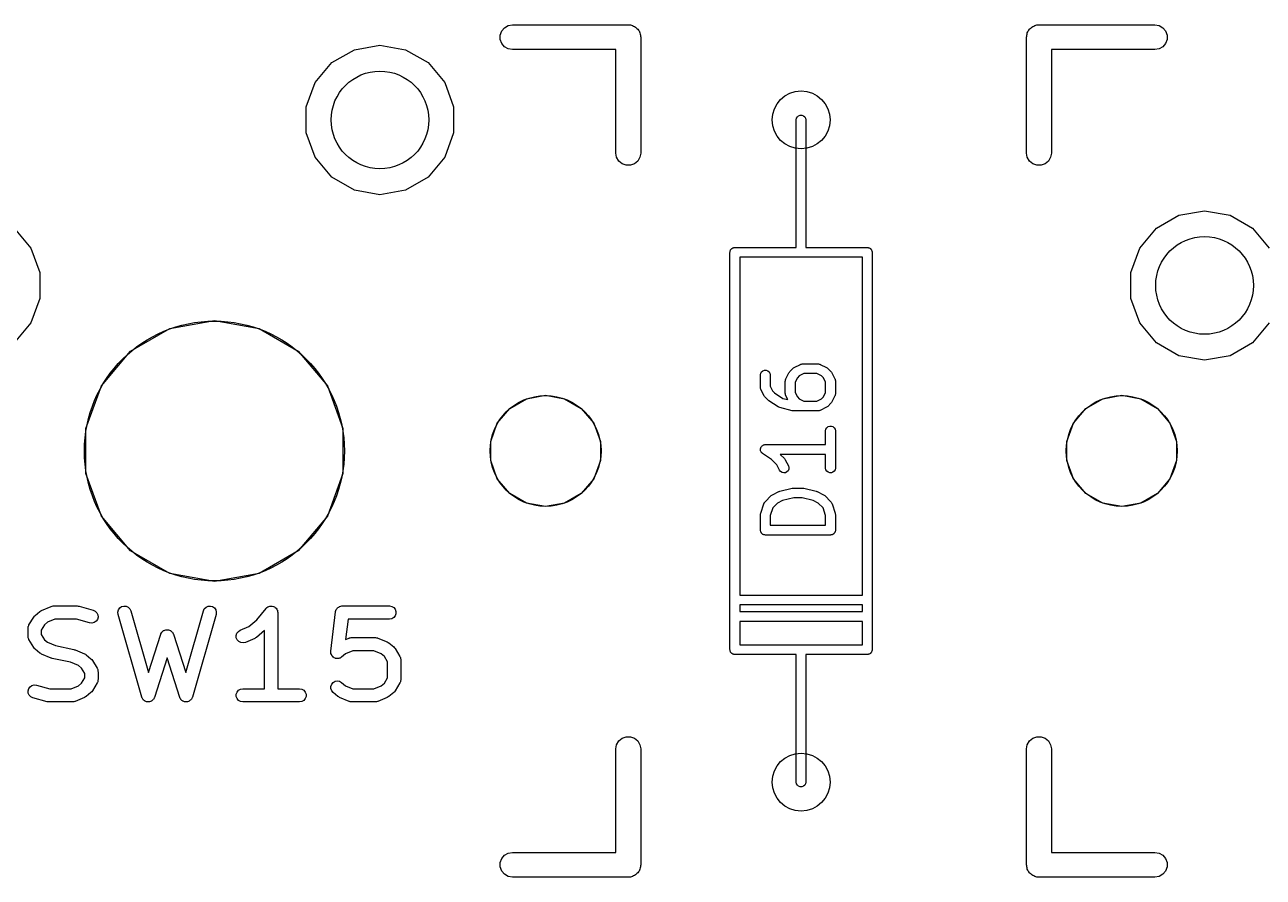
# Model space of a CAD drawing. Extents: x 35 to 203, y -146 to -25.
# Drawn here: x 133.09 to 152.09, y -66.54 to -53.46 of the extents above; entities that cross this region are included whole.
import ezdxf

# ---------------------------------------------------------------- set-up
doc = ezdxf.new("R2010")
doc.units = 0
doc.header["$MEASUREMENT"] = 0
doc.layers.get('0').update_dxf_attribs({"linetype": 'CONTINUOUS'})
doc.layers.add('BLACK', color=7, linetype='CONTINUOUS')

# ---------------------------------------------------------------- blocks, each defined once
blk = doc.blocks.new('PCB詳細')
at = {"layer": 'BLACK'}
for p, q in [((140.384, -53.6169), (140.407, -53.5547)), ((140.407, -53.5547), (140.45, -53.5041)), ((140.45, -53.5041), (140.507, -53.471)), ((140.507, -53.471), (140.572, -53.4595)), ((140.572, -53.4595), (142.35, -53.4595)), ((142.35, -53.4595), (142.366, -53.4624)), ((142.366, -53.4624), (142.383, -53.4624)), ((142.383, -53.4624), (142.399, -53.4681)), ((142.399, -53.4681), (142.415, -53.471)), ((142.415, -53.471), (142.43, -53.4793)), ((142.43, -53.4793), (142.445, -53.485)), ((142.445, -53.485), (142.458, -53.4957)), ((142.458, -53.4957), (142.472, -53.5041)), ((142.472, -53.5041), (142.483, -53.5168)), ((142.483, -53.5168), (142.496, -53.5275)), ((142.496, -53.5275), (142.504, -53.542)), ((142.504, -53.542), (142.515, -53.5547)), ((142.515, -53.5547), (142.521, -53.5704)), ((142.521, -53.5704), (142.529, -53.5848)), ((148.471, -53.5848), (148.479, -53.5704)), ((148.479, -53.5704), (148.485, -53.5547)), ((148.485, -53.5547), (148.496, -53.542)), ((148.496, -53.542), (148.504, -53.5275)), ((148.504, -53.5275), (148.517, -53.5168)), ((148.517, -53.5168), (148.528, -53.5041)), ((148.528, -53.5041), (148.542, -53.4957)), ((148.542, -53.4957), (148.555, -53.485)), ((148.555, -53.485), (148.57, -53.4793)), ((148.57, -53.4793), (148.585, -53.471)), ((148.585, -53.471), (148.601, -53.4681)), ((148.601, -53.4681), (148.617, -53.4624)), ((148.617, -53.4624), (148.634, -53.4624)), ((148.634, -53.4624), (148.65, -53.4595)), ((148.65, -53.4595), (150.428, -53.4595)), ((150.428, -53.4595), (150.493, -53.471)), ((150.493, -53.471), (150.55, -53.5041)), ((150.55, -53.5041), (150.593, -53.5547)), ((150.593, -53.5547), (150.616, -53.6169)), ((140.384, -53.6831), (140.384, -53.6169)), ((140.407, -53.7452), (140.384, -53.6831)), ((140.45, -53.7959), (140.407, -53.7452)), ((142.529, -53.5848), (142.532, -53.6013)), ((142.532, -53.6013), (142.538, -53.6169)), ((142.538, -53.6169), (142.538, -53.6336)), ((142.538, -53.6336), (142.54, -53.65)), ((142.54, -53.65), (142.54, -55.428)), ((148.459, -53.65), (148.462, -53.6336)), ((148.459, -55.428), (148.459, -53.65)), ((148.462, -53.6169), (148.468, -53.6013)), ((148.462, -53.6336), (148.462, -53.6169)), ((148.468, -53.6013), (148.471, -53.5848)), ((150.593, -53.7452), (150.55, -53.7959)), ((150.616, -53.6831), (150.593, -53.7452)), ((150.616, -53.6169), (150.616, -53.6831)), ((137.802, -54.0411), (138.148, -53.8418)), ((138.148, -53.8418), (138.54, -53.7726)), ((138.54, -53.7726), (138.932, -53.8418)), ((138.932, -53.8418), (139.278, -54.0411)), ((140.507, -53.829), (140.45, -53.7959)), ((140.572, -53.8405), (140.507, -53.829)), ((142.159, -53.8405), (140.572, -53.8405)), ((142.159, -55.428), (142.159, -53.8405)), ((150.428, -53.8405), (148.84, -53.8405)), ((148.84, -53.8405), (148.84, -55.428)), ((150.493, -53.829), (150.428, -53.8405)), ((150.55, -53.7959), (150.493, -53.829)), ((137.546, -54.3463), (137.802, -54.0411)), ((139.278, -54.0411), (139.534, -54.3463)), ((137.41, -54.7208), (137.546, -54.3463)), ((139.534, -54.3463), (139.67, -54.7208)), ((137.41, -55.1192), (137.41, -54.7208)), ((139.67, -54.7208), (139.67, -55.1192)), ((144.925, -54.92), (144.93, -54.8943)), ((144.93, -54.8943), (144.943, -54.8718)), ((144.943, -54.8718), (144.963, -54.855)), ((144.963, -54.855), (144.987, -54.8461)), ((144.987, -54.8461), (145.013, -54.8461)), ((145.013, -54.8461), (145.037, -54.855)), ((145.037, -54.855), (145.057, -54.8718)), ((145.057, -54.8718), (145.07, -54.8943)), ((145.07, -54.8943), (145.075, -54.92)), ((144.925, -56.19), (144.925, -54.92)), ((145.075, -54.92), (145.075, -56.19)), ((137.546, -55.4937), (137.41, -55.1192)), ((139.67, -55.1192), (139.534, -55.4937)), ((142.171, -55.4932), (142.159, -55.428)), ((142.54, -55.428), (142.529, -55.4932)), ((148.471, -55.4932), (148.459, -55.428)), ((148.84, -55.428), (148.829, -55.4932)), ((137.802, -55.7989), (137.546, -55.4937)), ((139.534, -55.4937), (139.278, -55.7989)), ((142.204, -55.5505), (142.171, -55.4932)), ((142.255, -55.593), (142.204, -55.5505)), ((142.317, -55.6156), (142.255, -55.593)), ((142.383, -55.6156), (142.317, -55.6156)), ((142.445, -55.593), (142.383, -55.6156)), ((142.496, -55.5505), (142.445, -55.593)), ((142.529, -55.4932), (142.496, -55.5505)), ((148.504, -55.5505), (148.471, -55.4932)), ((148.555, -55.593), (148.504, -55.5505)), ((148.617, -55.6156), (148.555, -55.593)), ((148.683, -55.6156), (148.617, -55.6156)), ((148.745, -55.593), (148.683, -55.6156)), ((148.796, -55.5505), (148.745, -55.593)), ((148.829, -55.4932), (148.796, -55.5505)), ((138.148, -55.9982), (137.802, -55.7989)), ((139.278, -55.7989), (138.932, -55.9982)), ((138.54, -56.0674), (138.148, -55.9982)), ((138.932, -55.9982), (138.54, -56.0674)), ((144.925, -56.877), (144.925, -56.19)), ((145.075, -56.19), (145.075, -56.877)), ((150.452, -56.5811), (150.798, -56.3818)), ((150.798, -56.3818), (151.19, -56.3126)), ((151.19, -56.3126), (151.582, -56.3818)), ((151.582, -56.3818), (151.928, -56.5811)), ((132.928, -56.5811), (133.184, -56.8863)), ((150.196, -56.8863), (150.452, -56.5811)), ((151.928, -56.5811), (152.184, -56.8863)), ((133.184, -56.8863), (133.32, -57.2608)), ((143.909, -56.952), (143.91, -56.9455)), ((143.909, -63.048), (143.909, -56.952)), ((143.91, -56.939), (143.912, -56.9328)), ((143.91, -56.9455), (143.91, -56.939)), ((143.912, -56.9328), (143.914, -56.9263)), ((143.914, -56.9263), (143.917, -56.9207)), ((143.917, -56.9207), (143.919, -56.9145)), ((143.919, -56.9145), (143.923, -56.9095)), ((143.923, -56.9095), (143.927, -56.9038)), ((143.927, -56.9038), (143.932, -56.8996)), ((143.932, -56.8996), (143.936, -56.8945)), ((143.936, -56.8945), (143.941, -56.8913)), ((143.941, -56.8913), (143.946, -56.887)), ((143.946, -56.887), (143.953, -56.8848)), ((143.953, -56.8848), (143.958, -56.8815)), ((143.958, -56.8815), (143.965, -56.8804)), ((143.965, -56.8804), (143.971, -56.8781)), ((143.971, -56.8781), (143.978, -56.8781)), ((143.978, -56.8781), (143.984, -56.877)), ((143.984, -56.877), (144.925, -56.877)), ((145.075, -56.877), (146.016, -56.877)), ((146.016, -56.877), (146.022, -56.8781)), ((146.022, -56.8781), (146.029, -56.8781)), ((146.029, -56.8781), (146.035, -56.8804)), ((146.035, -56.8804), (146.042, -56.8815)), ((146.042, -56.8815), (146.047, -56.8848)), ((146.047, -56.8848), (146.053, -56.887)), ((146.053, -56.887), (146.059, -56.8913)), ((146.059, -56.8913), (146.064, -56.8945)), ((146.064, -56.8945), (146.068, -56.8996)), ((146.068, -56.8996), (146.073, -56.9038)), ((146.073, -56.9038), (146.077, -56.9095)), ((146.077, -56.9095), (146.081, -56.9145)), ((146.081, -56.9145), (146.083, -56.9207)), ((146.083, -56.9207), (146.086, -56.9263)), ((146.086, -56.9263), (146.088, -56.9328)), ((146.088, -56.9328), (146.09, -56.939)), ((146.09, -56.939), (146.09, -56.9455)), ((146.09, -56.9455), (146.091, -56.952)), ((146.091, -56.952), (146.091, -63.048)), ((150.06, -57.2608), (150.196, -56.8863)), ((145, -57.027), (144.059, -57.027)), ((144.059, -57.027), (144.059, -62.211)), ((145.941, -57.027), (145, -57.027)), ((145.941, -62.211), (145.941, -57.027)), ((133.32, -57.2608), (133.32, -57.6592)), ((150.06, -57.6592), (150.06, -57.2608)), ((133.32, -57.6592), (133.184, -58.0337)), ((150.196, -58.0337), (150.06, -57.6592)), ((133.184, -58.0337), (132.928, -58.3389)), ((134.713, -58.4667), (135.315, -58.1192)), ((135.315, -58.1192), (136, -57.9985)), ((136, -57.9985), (136.685, -58.1192)), ((136.685, -58.1192), (137.287, -58.4667)), ((150.452, -58.3389), (150.196, -58.0337)), ((152.184, -58.0337), (151.928, -58.3389)), ((134.267, -58.9992), (134.713, -58.4667)), ((137.287, -58.4667), (137.733, -58.9992)), ((150.798, -58.5382), (150.452, -58.3389)), ((151.928, -58.3389), (151.582, -58.5382)), ((144.895, -58.7186), (144.99, -58.671)), ((144.99, -58.671), (144.994, -58.6698)), ((144.994, -58.6698), (144.998, -58.6676)), ((144.998, -58.6676), (145.007, -58.6661)), ((145.007, -58.6661), (145.015, -58.6636)), ((145.015, -58.6636), (145.02, -58.6638)), ((145.02, -58.6638), (145.024, -58.6631)), ((145.024, -58.6631), (145.262, -58.6631)), ((145.262, -58.6631), (145.266, -58.6638)), ((145.266, -58.6638), (145.27, -58.6636)), ((145.27, -58.6636), (145.279, -58.6661)), ((145.279, -58.6661), (145.288, -58.6676)), ((145.288, -58.6676), (145.291, -58.6698)), ((145.291, -58.6698), (145.295, -58.671)), ((145.295, -58.671), (145.391, -58.7186)), ((151.19, -58.6074), (150.798, -58.5382)), ((151.582, -58.5382), (151.19, -58.6074)), ((144.377, -58.8333), (144.382, -58.8077)), ((144.377, -59.0238), (144.377, -58.8333)), ((144.382, -58.8077), (144.395, -58.7851)), ((144.395, -58.7851), (144.415, -58.7684)), ((144.415, -58.7684), (144.439, -58.7595)), ((144.439, -58.7595), (144.465, -58.7595)), ((144.465, -58.7595), (144.49, -58.7684)), ((144.49, -58.7684), (144.51, -58.7851)), ((144.51, -58.7851), (144.523, -58.8077)), ((144.523, -58.8077), (144.527, -58.8333)), ((144.527, -58.8333), (144.527, -59.0061)), ((144.763, -58.9029), (144.765, -58.8992)), ((144.765, -58.8992), (144.766, -58.895)), ((144.766, -58.895), (144.814, -58.7998)), ((144.814, -58.7998), (144.821, -58.7901)), ((144.821, -58.7901), (144.828, -58.7803)), ((144.828, -58.7803), (144.876, -58.7327)), ((144.876, -58.7327), (144.885, -58.7258)), ((144.885, -58.7258), (144.895, -58.7186)), ((144.943, -58.8778), (144.908, -58.9463)), ((144.973, -58.8474), (144.943, -58.8778)), ((145.042, -58.8131), (144.973, -58.8474)), ((145.244, -58.8131), (145.042, -58.8131)), ((145.313, -58.8474), (145.244, -58.8131)), ((145.343, -58.8778), (145.313, -58.8474)), ((145.377, -58.9463), (145.343, -58.8778)), ((145.391, -58.7186), (145.4, -58.7258)), ((145.4, -58.7258), (145.41, -58.7327)), ((145.41, -58.7327), (145.458, -58.7803)), ((145.458, -58.7803), (145.465, -58.7901)), ((145.465, -58.7901), (145.472, -58.7998)), ((145.472, -58.7998), (145.519, -58.895)), ((145.519, -58.895), (145.521, -58.8992)), ((145.521, -58.8992), (145.523, -58.9029)), ((134.029, -59.6524), (134.267, -58.9992)), ((137.733, -58.9992), (137.971, -59.6524)), ((144.378, -59.0281), (144.377, -59.0238)), ((144.378, -59.0324), (144.378, -59.0281)), ((144.38, -59.0408), (144.378, -59.0324)), ((144.382, -59.0495), (144.38, -59.0408)), ((144.384, -59.0532), (144.382, -59.0495)), ((144.385, -59.0574), (144.384, -59.0532)), ((144.433, -59.1526), (144.385, -59.0574)), ((144.527, -59.0061), (144.562, -59.0746)), ((144.562, -59.0746), (144.595, -59.1084)), ((144.758, -58.9286), (144.759, -58.9243)), ((144.758, -59.119), (144.758, -58.9286)), ((144.759, -58.92), (144.761, -58.9116)), ((144.759, -58.9243), (144.759, -58.92)), ((144.761, -58.9116), (144.763, -58.9029)), ((144.908, -58.9463), (144.908, -59.1013)), ((145.377, -59.1013), (145.377, -58.9463)), ((145.523, -58.9029), (145.524, -58.9116)), ((145.524, -58.9116), (145.527, -58.92)), ((145.527, -58.92), (145.527, -58.9243)), ((145.527, -58.9243), (145.527, -58.9286)), ((145.527, -58.9286), (145.527, -59.119)), ((140.531, -59.3457), (140.788, -59.1974)), ((140.788, -59.1974), (141.08, -59.1458)), ((141.08, -59.1458), (141.372, -59.1974)), ((141.372, -59.1974), (141.629, -59.3457)), ((144.44, -59.1622), (144.433, -59.1526)), ((144.447, -59.1721), (144.44, -59.1622)), ((144.495, -59.2197), (144.447, -59.1721)), ((144.501, -59.2239), (144.495, -59.2197)), ((144.506, -59.2291), (144.501, -59.2239)), ((144.649, -59.3243), (144.506, -59.2291)), ((144.595, -59.1084), (144.721, -59.1923)), ((144.721, -59.1923), (144.795, -59.2108)), ((144.759, -59.1233), (144.758, -59.119)), ((144.759, -59.1276), (144.759, -59.1233)), ((144.761, -59.136), (144.759, -59.1276)), ((144.763, -59.1447), (144.761, -59.136)), ((144.765, -59.1484), (144.763, -59.1447)), ((144.766, -59.1526), (144.765, -59.1484)), ((144.795, -59.2108), (144.766, -59.1526)), ((144.908, -59.1013), (144.943, -59.1699)), ((144.943, -59.1699), (144.973, -59.2003)), ((144.973, -59.2003), (145.042, -59.2345)), ((145.042, -59.2345), (145.244, -59.2345)), ((145.244, -59.2345), (145.313, -59.2003)), ((145.313, -59.2003), (145.343, -59.1699)), ((145.343, -59.1699), (145.377, -59.1013)), ((145.458, -59.2673), (145.41, -59.3149)), ((145.465, -59.2575), (145.458, -59.2673)), ((145.472, -59.2478), (145.465, -59.2575)), ((145.519, -59.1526), (145.472, -59.2478)), ((145.521, -59.1484), (145.519, -59.1526)), ((145.523, -59.1447), (145.521, -59.1484)), ((145.524, -59.136), (145.523, -59.1447)), ((145.527, -59.1276), (145.524, -59.136)), ((145.527, -59.119), (145.527, -59.1233)), ((145.527, -59.1233), (145.527, -59.1276)), ((149.371, -59.3457), (149.628, -59.1974)), ((149.628, -59.1974), (149.92, -59.1458)), ((149.92, -59.1458), (150.212, -59.1974)), ((150.212, -59.1974), (150.469, -59.3457)), ((140.34, -59.5729), (140.531, -59.3457)), ((141.629, -59.3457), (141.82, -59.5729)), ((144.661, -59.3295), (144.649, -59.3243)), ((144.672, -59.3347), (144.661, -59.3295)), ((144.863, -59.3823), (144.672, -59.3347)), ((144.872, -59.3829), (144.863, -59.3823)), ((144.881, -59.3845), (144.872, -59.3829)), ((145.262, -59.3845), (144.881, -59.3845)), ((145.266, -59.3838), (145.262, -59.3845)), ((145.27, -59.384), (145.266, -59.3838)), ((145.279, -59.3815), (145.27, -59.384)), ((145.288, -59.38), (145.279, -59.3815)), ((145.291, -59.3778), (145.288, -59.38)), ((145.295, -59.3766), (145.291, -59.3778)), ((145.391, -59.329), (145.295, -59.3766)), ((145.4, -59.3218), (145.391, -59.329)), ((145.41, -59.3149), (145.4, -59.3218)), ((149.18, -59.5729), (149.371, -59.3457)), ((150.469, -59.3457), (150.66, -59.5729)), ((134.029, -60.3476), (134.029, -59.6524)), ((137.971, -59.6524), (137.971, -60.3476)), ((140.239, -59.8517), (140.34, -59.5729)), ((141.82, -59.5729), (141.921, -59.8517)), ((145.382, -59.6648), (145.395, -59.6423)), ((145.395, -59.6423), (145.415, -59.6255)), ((145.415, -59.6255), (145.439, -59.6166)), ((145.439, -59.6166), (145.465, -59.6166)), ((145.465, -59.6166), (145.49, -59.6255)), ((145.49, -59.6255), (145.51, -59.6423)), ((145.51, -59.6423), (145.523, -59.6648)), ((149.079, -59.8517), (149.18, -59.5729)), ((150.66, -59.5729), (150.761, -59.8517)), ((145.377, -59.6905), (145.382, -59.6648)), ((145.377, -59.9012), (145.377, -59.6905)), ((145.523, -59.6648), (145.527, -59.6905)), ((145.527, -59.6905), (145.527, -60.2619)), ((140.239, -60.1483), (140.239, -59.8517)), ((141.921, -59.8517), (141.921, -60.1483)), ((144.378, -59.9714), (144.379, -59.9673)), ((144.379, -59.9803), (144.378, -59.9714)), ((144.379, -59.9632), (144.382, -59.9548)), ((144.379, -59.9673), (144.379, -59.9632)), ((144.379, -59.9892), (144.379, -59.9803)), ((144.38, -59.9931), (144.379, -59.9892)), ((144.38, -59.9973), (144.38, -59.9931)), ((144.384, -60.0053), (144.38, -59.9973)), ((144.382, -59.9548), (144.384, -59.9461)), ((144.384, -59.9461), (144.386, -59.9426)), ((144.387, -60.0137), (144.384, -60.0053)), ((144.386, -59.9426), (144.387, -59.9387)), ((144.387, -59.9387), (144.393, -59.9318)), ((144.39, -60.0169), (144.387, -60.0137)), ((144.392, -60.0206), (144.39, -60.0169)), ((144.398, -60.0268), (144.392, -60.0206)), ((144.393, -59.9318), (144.398, -59.9244)), ((144.398, -59.9244), (144.402, -59.9219)), ((144.404, -60.0336), (144.398, -60.0268)), ((144.402, -59.9219), (144.404, -59.9187)), ((144.404, -59.9187), (144.412, -59.9143)), ((144.408, -60.0357), (144.404, -60.0336)), ((144.411, -60.0386), (144.408, -60.0357)), ((144.547, -60.1297), (144.411, -60.0386)), ((144.412, -59.9143), (144.419, -59.909)), ((144.419, -59.909), (144.423, -59.9078)), ((144.423, -59.9078), (144.427, -59.9057)), ((144.427, -59.9057), (144.436, -59.9042)), ((144.436, -59.9042), (144.444, -59.9016)), ((144.444, -59.9016), (144.448, -59.9019)), ((144.448, -59.9019), (144.452, -59.9012)), ((144.452, -59.9012), (145.377, -59.9012)), ((149.079, -60.1483), (149.079, -59.8517)), ((150.761, -59.8517), (150.761, -60.1483)), ((140.34, -60.4271), (140.239, -60.1483)), ((141.921, -60.1483), (141.82, -60.4271)), ((144.629, -60.2111), (144.547, -60.1297)), ((144.671, -60.2954), (144.629, -60.2111)), ((145.377, -60.0512), (144.681, -60.0512)), ((144.681, -60.0512), (144.744, -60.1136)), ((144.744, -60.1136), (144.75, -60.1235)), ((144.75, -60.1235), (144.758, -60.1331)), ((144.758, -60.1331), (144.805, -60.2284)), ((144.805, -60.2284), (144.813, -60.2533)), ((145.377, -60.2619), (145.377, -60.0512)), ((149.18, -60.4271), (149.079, -60.1483)), ((150.761, -60.1483), (150.66, -60.4271)), ((134.267, -61.0008), (134.029, -60.3476)), ((137.971, -60.3476), (137.733, -61.0008)), ((144.687, -60.3164), (144.671, -60.2954)), ((144.708, -60.3307), (144.687, -60.3164)), ((144.734, -60.3368), (144.708, -60.3307)), ((144.759, -60.3338), (144.734, -60.3368)), ((144.783, -60.3221), (144.759, -60.3338)), ((144.801, -60.3032), (144.783, -60.3221)), ((144.811, -60.2793), (144.801, -60.3032)), ((144.813, -60.2533), (144.811, -60.2793)), ((145.382, -60.2876), (145.377, -60.2619)), ((145.395, -60.3101), (145.382, -60.2876)), ((145.415, -60.3269), (145.395, -60.3101)), ((145.439, -60.3358), (145.415, -60.3269)), ((145.465, -60.3358), (145.439, -60.3358)), ((145.49, -60.3269), (145.465, -60.3358)), ((145.51, -60.3101), (145.49, -60.3269)), ((145.523, -60.2876), (145.51, -60.3101)), ((145.527, -60.2619), (145.523, -60.2876)), ((140.531, -60.6543), (140.34, -60.4271)), ((141.82, -60.4271), (141.629, -60.6543)), ((144.672, -60.6177), (144.863, -60.5701)), ((144.863, -60.5701), (144.872, -60.5694)), ((144.872, -60.5694), (144.881, -60.5679)), ((144.881, -60.5679), (145.024, -60.5679)), ((145.024, -60.5679), (145.033, -60.5694)), ((145.033, -60.5694), (145.042, -60.5701)), ((145.042, -60.5701), (145.232, -60.6177)), ((149.371, -60.6543), (149.18, -60.4271)), ((150.66, -60.4271), (150.469, -60.6543)), ((140.788, -60.8026), (140.531, -60.6543)), ((141.629, -60.6543), (141.372, -60.8026)), ((144.432, -60.8016), (144.437, -60.7944)), ((144.437, -60.7944), (144.441, -60.7867)), ((144.441, -60.7867), (144.444, -60.7838)), ((144.444, -60.7838), (144.447, -60.7803)), ((144.447, -60.7803), (144.542, -60.6851)), ((144.542, -60.6851), (144.552, -60.6782)), ((144.552, -60.6782), (144.562, -60.671)), ((144.562, -60.671), (144.657, -60.6234)), ((144.64, -60.7997), (144.566, -60.8738)), ((144.717, -60.7612), (144.64, -60.7997)), ((144.657, -60.6234), (144.665, -60.6211)), ((144.665, -60.6211), (144.672, -60.6177)), ((144.89, -60.7179), (144.717, -60.7612)), ((145.015, -60.7179), (144.89, -60.7179)), ((145.188, -60.7612), (145.015, -60.7179)), ((145.265, -60.7997), (145.188, -60.7612)), ((145.232, -60.6177), (145.24, -60.6211)), ((145.24, -60.6211), (145.248, -60.6234)), ((145.248, -60.6234), (145.343, -60.671)), ((145.339, -60.8738), (145.265, -60.7997)), ((145.343, -60.671), (145.353, -60.6782)), ((145.353, -60.6782), (145.363, -60.6851)), ((145.363, -60.6851), (145.458, -60.7803)), ((145.458, -60.7803), (145.46, -60.7838)), ((145.46, -60.7838), (145.464, -60.7867)), ((145.464, -60.7867), (145.468, -60.7944)), ((145.468, -60.7944), (145.473, -60.8016)), ((149.628, -60.8026), (149.371, -60.6543)), ((150.469, -60.6543), (150.212, -60.8026)), ((141.08, -60.8541), (140.788, -60.8026)), ((141.372, -60.8026), (141.08, -60.8541)), ((144.377, -60.9762), (144.379, -60.9643)), ((144.377, -61.2143), (144.377, -60.9762)), ((144.379, -60.9643), (144.381, -60.9525)), ((144.381, -60.9525), (144.429, -60.8096)), ((144.429, -60.8096), (144.431, -60.8058)), ((144.431, -60.8058), (144.432, -60.8016)), ((144.566, -60.8738), (144.527, -60.9884)), ((144.527, -60.9884), (144.527, -61.1393)), ((145.377, -60.9884), (145.339, -60.8738)), ((145.377, -61.1393), (145.377, -60.9884)), ((145.473, -60.8016), (145.474, -60.8058)), ((145.474, -60.8058), (145.476, -60.8096)), ((145.476, -60.8096), (145.524, -60.9525)), ((145.524, -60.9525), (145.525, -60.9643)), ((145.525, -60.9643), (145.527, -60.9762)), ((145.527, -60.9762), (145.527, -61.2143)), ((149.92, -60.8541), (149.628, -60.8026)), ((150.212, -60.8026), (149.92, -60.8541)), ((134.713, -61.5332), (134.267, -61.0008)), ((137.733, -61.0008), (137.287, -61.5332)), ((144.527, -61.1393), (145.377, -61.1393)), ((144.379, -61.2207), (144.377, -61.2143)), ((144.379, -61.2273), (144.379, -61.2207)), ((144.381, -61.2335), (144.379, -61.2273)), ((144.382, -61.2399), (144.381, -61.2335)), ((144.385, -61.2456), (144.382, -61.2399)), ((144.387, -61.2518), (144.385, -61.2456)), ((144.392, -61.2568), (144.387, -61.2518)), ((144.395, -61.2625), (144.392, -61.2568)), ((144.4, -61.2667), (144.395, -61.2625)), ((144.404, -61.2717), (144.4, -61.2667)), ((144.41, -61.275), (144.404, -61.2717)), ((144.415, -61.2792), (144.41, -61.275)), ((144.421, -61.2815), (144.415, -61.2792)), ((144.427, -61.2848), (144.421, -61.2815)), ((144.433, -61.2859), (144.427, -61.2848)), ((144.439, -61.2881), (144.433, -61.2859)), ((144.446, -61.2881), (144.439, -61.2881)), ((144.452, -61.2893), (144.446, -61.2881)), ((145.452, -61.2893), (144.452, -61.2893)), ((145.459, -61.2881), (145.452, -61.2893)), ((145.465, -61.2881), (145.459, -61.2881)), ((145.472, -61.2859), (145.465, -61.2881)), ((145.478, -61.2848), (145.472, -61.2859)), ((145.484, -61.2815), (145.478, -61.2848)), ((145.49, -61.2792), (145.484, -61.2815)), ((145.495, -61.275), (145.49, -61.2792)), ((145.501, -61.2717), (145.495, -61.275)), ((145.505, -61.2667), (145.501, -61.2717)), ((145.51, -61.2625), (145.505, -61.2667)), ((145.513, -61.2568), (145.51, -61.2625)), ((145.517, -61.2518), (145.513, -61.2568)), ((145.52, -61.2456), (145.517, -61.2518)), ((145.523, -61.2399), (145.52, -61.2456)), ((145.524, -61.2335), (145.523, -61.2399)), ((145.526, -61.2273), (145.524, -61.2335)), ((145.527, -61.2143), (145.526, -61.2207)), ((145.526, -61.2207), (145.526, -61.2273)), ((135.315, -61.8808), (134.713, -61.5332)), ((137.287, -61.5332), (136.685, -61.8808)), ((136, -62.0015), (135.315, -61.8808)), ((136.685, -61.8808), (136, -62.0015)), ((144.059, -62.211), (145.941, -62.211)), ((133.25, -62.5224), (133.322, -62.4619)), ((133.322, -62.4619), (133.336, -62.4544)), ((133.336, -62.4544), (133.348, -62.4462)), ((133.348, -62.4462), (133.493, -62.3857)), ((133.493, -62.3857), (133.496, -62.3852)), ((133.496, -62.3852), (133.498, -62.3841)), ((133.498, -62.3841), (133.513, -62.3814)), ((133.513, -62.3814), (133.528, -62.378)), ((133.528, -62.378), (133.53, -62.3783)), ((133.53, -62.3783), (133.533, -62.3779)), ((133.533, -62.3779), (133.895, -62.3779)), ((133.895, -62.3779), (133.909, -62.3803)), ((133.909, -62.3803), (133.923, -62.3816)), ((133.923, -62.3816), (134.14, -62.4421)), ((134.14, -62.4421), (134.172, -62.4573)), ((134.172, -62.4573), (134.197, -62.4825)), ((134.197, -62.4825), (134.212, -62.5146)), ((134.52, -62.4723), (134.528, -62.4381)), ((134.523, -62.5074), (134.52, -62.4723)), ((134.886, -63.7774), (134.523, -62.5074)), ((134.528, -62.4381), (134.548, -62.4089)), ((134.548, -62.4089), (134.577, -62.3882)), ((134.577, -62.3882), (134.611, -62.3785)), ((134.611, -62.3785), (134.646, -62.381)), ((134.646, -62.381), (134.678, -62.3953)), ((134.678, -62.3953), (134.703, -62.4199)), ((134.703, -62.4199), (134.719, -62.4516)), ((134.719, -62.4516), (134.99, -63.399)), ((135.559, -63.399), (135.83, -62.4516)), ((136.025, -62.5074), (135.662, -63.7774)), ((135.83, -62.4516), (135.845, -62.4199)), ((135.845, -62.4199), (135.871, -62.3953)), ((135.871, -62.3953), (135.903, -62.381)), ((135.903, -62.381), (135.938, -62.3785)), ((135.938, -62.3785), (135.972, -62.3882)), ((135.972, -62.3882), (136, -62.4089)), ((136, -62.4089), (136.02, -62.4381)), ((136.02, -62.4381), (136.029, -62.4723)), ((136.029, -62.4723), (136.025, -62.5074)), ((136.653, -62.5895), (136.792, -62.4161)), ((136.792, -62.4153), (136.793, -62.4142)), ((136.792, -62.4161), (136.792, -62.4153)), ((136.793, -62.4142), (136.806, -62.4036)), ((136.806, -62.4036), (136.818, -62.3927)), ((136.818, -62.3927), (136.819, -62.3923)), ((136.819, -62.3923), (136.82, -62.3915)), ((136.82, -62.3915), (136.836, -62.3859)), ((136.836, -62.3859), (136.851, -62.3799)), ((136.851, -62.3799), (136.852, -62.3799)), ((136.852, -62.3799), (136.853, -62.3795)), ((136.853, -62.3795), (136.87, -62.3795)), ((136.87, -62.3795), (136.886, -62.3791)), ((136.886, -62.3791), (136.887, -62.3795)), ((136.887, -62.3795), (136.888, -62.3795)), ((136.888, -62.3795), (136.904, -62.3851)), ((136.904, -62.3851), (136.92, -62.3904)), ((136.92, -62.3904), (136.921, -62.3911)), ((136.921, -62.3911), (136.922, -62.3915)), ((136.922, -62.3915), (136.934, -62.4021)), ((136.934, -62.4021), (136.947, -62.4124)), ((136.947, -62.4124), (136.948, -62.4134)), ((136.948, -62.4134), (136.949, -62.4142)), ((136.949, -62.4142), (136.957, -62.4285)), ((136.957, -62.4285), (136.965, -62.4426)), ((136.965, -62.4426), (136.966, -62.4437)), ((136.966, -62.4437), (136.966, -62.4448)), ((136.966, -62.4448), (136.969, -62.461)), ((136.969, -62.461), (136.972, -62.4771)), ((136.972, -62.4771), (136.972, -62.4783)), ((136.972, -62.4783), (136.972, -62.4795)), ((136.972, -62.4795), (136.972, -63.6479)), ((137.786, -63.0722), (137.859, -62.4674)), ((137.859, -62.4619), (137.864, -62.4479)), ((137.859, -62.4647), (137.859, -62.4619)), ((137.859, -62.4674), (137.859, -62.4647)), ((137.864, -62.4479), (137.869, -62.4336)), ((137.869, -62.4336), (137.87, -62.4314)), ((137.87, -62.4314), (137.871, -62.4287)), ((137.871, -62.4287), (137.881, -62.4173)), ((137.881, -62.4173), (137.89, -62.4054)), ((137.89, -62.4054), (137.892, -62.4039)), ((137.892, -62.4039), (137.894, -62.4017)), ((137.894, -62.4017), (137.907, -62.3943)), ((137.907, -62.3943), (137.919, -62.3861)), ((137.919, -62.3861), (137.922, -62.3855)), ((137.922, -62.3855), (137.925, -62.3841)), ((137.925, -62.3841), (137.939, -62.3815)), ((137.939, -62.3815), (137.954, -62.3781)), ((137.954, -62.3781), (137.957, -62.3784)), ((137.957, -62.3784), (137.959, -62.3779)), ((137.959, -62.3779), (138.685, -62.3779)), ((138.685, -62.3779), (138.72, -62.3841)), ((138.72, -62.3841), (138.75, -62.4017)), ((138.75, -62.4017), (138.773, -62.4287)), ((138.773, -62.4287), (138.785, -62.4619)), ((138.785, -62.4972), (138.773, -62.5303)), ((138.785, -62.4619), (138.785, -62.4972)), ((144.059, -62.361), (144.059, -62.465)), ((145.941, -62.361), (144.059, -62.361)), ((144.059, -62.465), (145.941, -62.465)), ((145.941, -62.465), (145.941, -62.361)), ((133.143, -62.7021), (133.145, -62.6946)), ((133.145, -62.6946), (133.147, -62.6867)), ((133.147, -62.6867), (133.152, -62.6782)), ((133.152, -62.6782), (133.155, -62.6692)), ((133.155, -62.6692), (133.228, -62.5482)), ((133.228, -62.5482), (133.239, -62.5354)), ((133.239, -62.5354), (133.25, -62.5224)), ((133.393, -62.6675), (133.344, -62.7496)), ((133.441, -62.6279), (133.393, -62.6675)), ((133.553, -62.5811), (133.441, -62.6279)), ((133.882, -62.5811), (133.553, -62.5811)), ((134.086, -62.6379), (133.882, -62.5811)), ((134.121, -62.6413), (134.086, -62.6379)), ((134.155, -62.6325), (134.121, -62.6413)), ((134.184, -62.6125), (134.155, -62.6325)), ((134.205, -62.5838), (134.184, -62.6125)), ((134.214, -62.5498), (134.205, -62.5838)), ((134.212, -62.5146), (134.214, -62.5498)), ((136.396, -62.7486), (136.527, -62.694)), ((136.527, -62.694), (136.653, -62.5895)), ((138.05, -62.5811), (138.012, -62.8917)), ((138.685, -62.5811), (138.05, -62.5811)), ((138.72, -62.575), (138.685, -62.5811)), ((138.75, -62.5574), (138.72, -62.575)), ((138.773, -62.5303), (138.75, -62.5574)), ((145.941, -62.615), (144.059, -62.615)), ((144.059, -62.615), (144.059, -62.973)), ((145.941, -62.973), (145.941, -62.615)), ((133.141, -62.7214), (133.142, -62.7118)), ((133.141, -62.8424), (133.141, -62.7214)), ((133.142, -62.852), (133.141, -62.8424)), ((133.142, -62.7118), (133.143, -62.7021)), ((133.143, -62.8617), (133.142, -62.852)), ((133.145, -62.8692), (133.143, -62.8617)), ((133.147, -62.8771), (133.145, -62.8692)), ((133.152, -62.8856), (133.147, -62.8771)), ((133.155, -62.8947), (133.152, -62.8856)), ((133.344, -62.7496), (133.344, -62.8142)), ((133.344, -62.8142), (133.393, -62.8963)), ((134.99, -63.399), (135.178, -62.8114)), ((135.178, -62.8114), (135.179, -62.8078)), ((135.179, -62.8078), (135.18, -62.8039)), ((135.18, -62.8039), (135.188, -62.7923)), ((135.188, -62.7923), (135.194, -62.7802)), ((135.194, -62.7802), (135.197, -62.7775)), ((135.197, -62.7775), (135.199, -62.7741)), ((135.199, -62.7741), (135.21, -62.7657)), ((135.21, -62.7657), (135.22, -62.7565)), ((135.22, -62.7565), (135.224, -62.7549)), ((135.224, -62.7549), (135.227, -62.7525)), ((135.227, -62.7525), (135.24, -62.7483)), ((135.24, -62.7483), (135.253, -62.7431)), ((135.253, -62.7431), (135.257, -62.7429)), ((135.257, -62.7429), (135.261, -62.7417)), ((135.261, -62.7417), (135.274, -62.7422)), ((135.274, -62.7422), (135.288, -62.7417)), ((135.288, -62.7417), (135.292, -62.7429)), ((135.292, -62.7429), (135.296, -62.7431)), ((135.296, -62.7431), (135.309, -62.7483)), ((135.309, -62.7483), (135.322, -62.7525)), ((135.322, -62.7525), (135.325, -62.7549)), ((135.325, -62.7549), (135.329, -62.7565)), ((135.329, -62.7565), (135.339, -62.7657)), ((135.339, -62.7657), (135.349, -62.7741)), ((135.349, -62.7741), (135.352, -62.7775)), ((135.352, -62.7775), (135.355, -62.7802)), ((135.355, -62.7802), (135.361, -62.7923)), ((135.361, -62.7923), (135.368, -62.8039)), ((135.368, -62.8039), (135.369, -62.8078)), ((135.369, -62.8078), (135.371, -62.8114)), ((135.371, -62.8114), (135.559, -63.399)), ((136.335, -62.8293), (136.345, -62.7957)), ((136.336, -62.8646), (136.335, -62.8293)), ((136.35, -62.8971), (136.336, -62.8646)), ((136.345, -62.7957), (136.367, -62.7676)), ((136.367, -62.7676), (136.396, -62.7486)), ((136.62, -62.8757), (136.475, -62.9362)), ((136.632, -62.8675), (136.62, -62.8757)), ((136.646, -62.86), (136.632, -62.8675)), ((136.769, -62.7569), (136.646, -62.86)), ((136.769, -63.6479), (136.769, -62.7569)), ((138.012, -62.8917), (138.065, -62.8695)), ((138.065, -62.8695), (138.068, -62.869)), ((138.068, -62.869), (138.07, -62.8679)), ((138.07, -62.8679), (138.085, -62.8652)), ((138.085, -62.8652), (138.1, -62.8618)), ((138.1, -62.8618), (138.102, -62.8621)), ((138.102, -62.8621), (138.105, -62.8617)), ((138.105, -62.8617), (138.467, -62.8617)), ((138.467, -62.8617), (138.47, -62.8621)), ((138.47, -62.8621), (138.472, -62.8618)), ((138.472, -62.8618), (138.487, -62.8652)), ((138.487, -62.8652), (138.502, -62.8679)), ((138.502, -62.8679), (138.504, -62.869)), ((138.504, -62.869), (138.507, -62.8695)), ((138.507, -62.8695), (138.652, -62.93)), ((133.228, -63.0156), (133.155, -62.8947)), ((133.239, -63.0284), (133.228, -63.0156)), ((133.25, -63.0414), (133.239, -63.0284)), ((133.322, -63.1019), (133.25, -63.0414)), ((133.393, -62.8963), (133.441, -62.9359)), ((133.441, -62.9359), (133.563, -62.9868)), ((133.563, -62.9868), (133.844, -63.0453)), ((133.844, -63.0453), (133.853, -63.0489)), ((133.853, -63.0489), (133.862, -63.051)), ((133.862, -63.051), (134.007, -63.1115)), ((136.374, -62.9231), (136.35, -62.8971)), ((136.405, -62.9393), (136.374, -62.9231)), ((136.44, -62.9439), (136.405, -62.9393)), ((136.475, -62.9362), (136.44, -62.9439)), ((137.787, -63.0869), (137.786, -63.0722)), ((138.125, -63.0649), (138.013, -63.1117)), ((138.447, -63.0649), (138.125, -63.0649)), ((138.559, -63.1117), (138.447, -63.0649)), ((138.652, -62.93), (138.664, -62.9382)), ((138.664, -62.9382), (138.678, -62.9458)), ((138.678, -62.9458), (138.75, -63.0062)), ((138.75, -63.0062), (138.761, -63.0192)), ((138.761, -63.0192), (138.772, -63.032)), ((138.772, -63.032), (138.845, -63.153)), ((143.91, -63.0545), (143.909, -63.048)), ((143.91, -63.061), (143.91, -63.0545)), ((143.912, -63.0672), (143.91, -63.061)), ((143.914, -63.0737), (143.912, -63.0672)), ((143.917, -63.0793), (143.914, -63.0737)), ((143.919, -63.0855), (143.917, -63.0793)), ((144.059, -62.973), (145, -62.973)), ((145, -62.973), (145.941, -62.973)), ((146.083, -63.0793), (146.081, -63.0855)), ((146.086, -63.0737), (146.083, -63.0793)), ((146.088, -63.0672), (146.086, -63.0737)), ((146.09, -63.061), (146.088, -63.0672)), ((146.091, -63.048), (146.09, -63.0545)), ((146.09, -63.0545), (146.09, -63.061)), ((133.336, -63.1094), (133.322, -63.1019)), ((133.348, -63.1176), (133.336, -63.1094)), ((133.493, -63.1781), (133.348, -63.1176)), ((133.503, -63.1802), (133.493, -63.1781)), ((133.512, -63.1837), (133.503, -63.1802)), ((133.793, -63.2423), (133.512, -63.1837)), ((133.915, -63.2931), (133.793, -63.2423)), ((134.007, -63.1115), (134.02, -63.1196)), ((134.02, -63.1196), (134.033, -63.1272)), ((134.033, -63.1272), (134.106, -63.1877)), ((134.106, -63.1877), (134.117, -63.2006)), ((134.117, -63.2006), (134.128, -63.2134)), ((134.128, -63.2134), (134.2, -63.3344)), ((135.274, -63.1757), (135.081, -63.7805)), ((135.468, -63.7805), (135.274, -63.1757)), ((137.787, -63.1016), (137.787, -63.0869)), ((137.788, -63.1044), (137.787, -63.1016)), ((137.788, -63.1074), (137.788, -63.1044)), ((137.794, -63.1209), (137.788, -63.1074)), ((137.799, -63.1348), (137.794, -63.1209)), ((137.801, -63.1371), (137.799, -63.1348)), ((137.802, -63.1399), (137.801, -63.1371)), ((137.812, -63.1506), (137.802, -63.1399)), ((137.821, -63.1619), (137.812, -63.1506)), ((137.824, -63.1634), (137.821, -63.1619)), ((137.826, -63.1656), (137.824, -63.1634)), ((137.839, -63.1722), (137.826, -63.1656)), ((137.852, -63.1796), (137.839, -63.1722)), ((137.855, -63.1802), (137.852, -63.1796)), ((137.857, -63.1815), (137.855, -63.1802)), ((137.872, -63.1833), (137.857, -63.1815)), ((137.887, -63.1859), (137.872, -63.1833)), ((137.889, -63.1854), (137.887, -63.1859)), ((137.892, -63.1857), (137.889, -63.1854)), ((137.907, -63.1824), (137.892, -63.1857)), ((137.921, -63.1799), (137.907, -63.1824)), ((137.924, -63.1784), (137.921, -63.1799)), ((137.927, -63.1777), (137.924, -63.1784)), ((137.939, -63.1697), (137.927, -63.1777)), ((137.952, -63.1623), (137.939, -63.1697)), ((138.013, -63.1117), (137.952, -63.1623)), ((138.607, -63.1513), (138.559, -63.1117)), ((138.656, -63.2334), (138.607, -63.1513)), ((138.656, -63.4795), (138.656, -63.2334)), ((138.845, -63.153), (138.848, -63.1621)), ((138.848, -63.1621), (138.853, -63.1705)), ((138.853, -63.1705), (138.855, -63.1784)), ((138.855, -63.1784), (138.857, -63.1859)), ((138.857, -63.1859), (138.858, -63.1956)), ((138.858, -63.1956), (138.859, -63.2052)), ((138.859, -63.2052), (138.859, -63.5076)), ((143.923, -63.0905), (143.919, -63.0855)), ((143.927, -63.0962), (143.923, -63.0905)), ((143.932, -63.1004), (143.927, -63.0962)), ((143.936, -63.1055), (143.932, -63.1004)), ((143.941, -63.1087), (143.936, -63.1055)), ((143.946, -63.113), (143.941, -63.1087)), ((143.953, -63.1152), (143.946, -63.113)), ((143.958, -63.1185), (143.953, -63.1152)), ((143.965, -63.1196), (143.958, -63.1185)), ((143.971, -63.1219), (143.965, -63.1196)), ((143.978, -63.1219), (143.971, -63.1219)), ((143.984, -63.123), (143.978, -63.1219)), ((144.925, -63.123), (143.984, -63.123)), ((144.925, -63.81), (144.925, -63.123)), ((146.016, -63.123), (145.075, -63.123)), ((145.075, -63.123), (145.075, -63.81)), ((146.022, -63.1219), (146.016, -63.123)), ((146.029, -63.1219), (146.022, -63.1219)), ((146.035, -63.1196), (146.029, -63.1219)), ((146.042, -63.1185), (146.035, -63.1196)), ((146.047, -63.1152), (146.042, -63.1185)), ((146.053, -63.113), (146.047, -63.1152)), ((146.059, -63.1087), (146.053, -63.113)), ((146.064, -63.1055), (146.059, -63.1087)), ((146.068, -63.1004), (146.064, -63.1055)), ((146.073, -63.0962), (146.068, -63.1004)), ((146.077, -63.0905), (146.073, -63.0962)), ((146.081, -63.0855), (146.077, -63.0905)), ((133.962, -63.3327), (133.915, -63.2931)), ((134.012, -63.4148), (133.962, -63.3327)), ((134.012, -63.4795), (134.012, -63.4148)), ((134.2, -63.3344), (134.204, -63.3435)), ((134.204, -63.3435), (134.209, -63.3519)), ((134.209, -63.3519), (134.21, -63.3598)), ((134.21, -63.3598), (134.213, -63.3673)), ((134.213, -63.3673), (134.213, -63.3771)), ((134.213, -63.3771), (134.215, -63.3867)), ((134.215, -63.3867), (134.215, -63.5076)), ((133.141, -63.6793), (133.151, -63.6453)), ((133.151, -63.6453), (133.171, -63.6166)), ((133.171, -63.6166), (133.2, -63.5966)), ((133.2, -63.5966), (133.234, -63.5878)), ((133.234, -63.5878), (133.269, -63.5912)), ((133.269, -63.5912), (133.474, -63.6479)), ((133.474, -63.6479), (133.803, -63.6479)), ((133.803, -63.6479), (133.915, -63.6012)), ((133.915, -63.6012), (133.962, -63.5615)), ((133.962, -63.5615), (134.012, -63.4795)), ((134.2, -63.5599), (134.128, -63.6808)), ((134.204, -63.5508), (134.2, -63.5599)), ((134.209, -63.5424), (134.204, -63.5508)), ((134.21, -63.5344), (134.209, -63.5424)), ((134.213, -63.5269), (134.21, -63.5344)), ((134.215, -63.5076), (134.213, -63.5172)), ((134.213, -63.5172), (134.213, -63.5269)), ((136.401, -63.6541), (136.435, -63.6479)), ((136.435, -63.6479), (136.769, -63.6479)), ((136.972, -63.6479), (137.306, -63.6479)), ((137.306, -63.6479), (137.341, -63.6541)), ((137.787, -63.6113), (137.799, -63.5781)), ((137.787, -63.6466), (137.787, -63.6113)), ((137.799, -63.6797), (137.787, -63.6466)), ((137.799, -63.5781), (137.821, -63.551)), ((137.821, -63.551), (137.852, -63.5332)), ((137.852, -63.5332), (137.887, -63.527)), ((137.887, -63.527), (137.921, -63.533)), ((137.921, -63.533), (137.952, -63.5505)), ((137.952, -63.5505), (138.013, -63.6012)), ((138.013, -63.6012), (138.125, -63.6479)), ((138.125, -63.6479), (138.447, -63.6479)), ((138.447, -63.6479), (138.559, -63.6012)), ((138.559, -63.6012), (138.607, -63.5615)), ((138.607, -63.5615), (138.656, -63.4795)), ((138.845, -63.5599), (138.772, -63.6808)), ((138.848, -63.5508), (138.845, -63.5599)), ((138.853, -63.5424), (138.848, -63.5508)), ((138.855, -63.5344), (138.853, -63.5424)), ((138.857, -63.5269), (138.855, -63.5344)), ((138.858, -63.5172), (138.857, -63.5269)), ((138.859, -63.5076), (138.858, -63.5172)), ((133.144, -63.7144), (133.141, -63.6793)), ((133.159, -63.7466), (133.144, -63.7144)), ((133.183, -63.7717), (133.159, -63.7466)), ((133.215, -63.7869), (133.183, -63.7717)), ((133.433, -63.8474), (133.215, -63.7869)), ((134.007, -63.7828), (133.862, -63.8433)), ((134.02, -63.7746), (134.007, -63.7828)), ((134.033, -63.7671), (134.02, -63.7746)), ((134.106, -63.7066), (134.033, -63.7671)), ((134.117, -63.6937), (134.106, -63.7066)), ((134.128, -63.6808), (134.117, -63.6937)), ((134.889, -63.7825), (134.886, -63.7774)), ((134.89, -63.788), (134.889, -63.7825)), ((134.896, -63.7983), (134.89, -63.788)), ((134.902, -63.8092), (134.896, -63.7983)), ((134.906, -63.8131), (134.902, -63.8092)), ((134.909, -63.8178), (134.906, -63.8131)), ((134.918, -63.8253), (134.909, -63.8178)), ((134.927, -63.8337), (134.918, -63.8253)), ((134.932, -63.836), (134.927, -63.8337)), ((134.937, -63.8394), (134.932, -63.836)), ((134.948, -63.8431), (134.937, -63.8394)), ((135.033, -63.8376), (135.028, -63.8409)), ((135.038, -63.8354), (135.033, -63.8376)), ((135.047, -63.8273), (135.038, -63.8354)), ((135.057, -63.8202), (135.047, -63.8273)), ((135.06, -63.8155), (135.057, -63.8202)), ((135.064, -63.8117), (135.06, -63.8155)), ((135.07, -63.801), (135.064, -63.8117)), ((135.077, -63.7909), (135.07, -63.801)), ((135.078, -63.7855), (135.077, -63.7909)), ((135.081, -63.7805), (135.078, -63.7855)), ((135.47, -63.7855), (135.468, -63.7805)), ((135.472, -63.7909), (135.47, -63.7855)), ((135.479, -63.801), (135.472, -63.7909)), ((135.484, -63.8117), (135.479, -63.801)), ((135.488, -63.8155), (135.484, -63.8117)), ((135.492, -63.8202), (135.488, -63.8155)), ((135.501, -63.8273), (135.492, -63.8202)), ((135.51, -63.8354), (135.501, -63.8273)), ((135.516, -63.8376), (135.51, -63.8354)), ((135.52, -63.8409), (135.516, -63.8376)), ((135.612, -63.8394), (135.6, -63.8431)), ((135.616, -63.836), (135.612, -63.8394)), ((135.621, -63.8337), (135.616, -63.836)), ((135.63, -63.8253), (135.621, -63.8337)), ((135.64, -63.8178), (135.63, -63.8253)), ((135.643, -63.8131), (135.64, -63.8178)), ((135.647, -63.8092), (135.643, -63.8131)), ((135.652, -63.7983), (135.647, -63.8092)), ((135.659, -63.788), (135.652, -63.7983)), ((135.66, -63.7825), (135.659, -63.788)), ((135.662, -63.7774), (135.66, -63.7825)), ((136.335, -63.7319), (136.347, -63.6987)), ((136.335, -63.7672), (136.335, -63.7319)), ((136.347, -63.8003), (136.335, -63.7672)), ((136.347, -63.6987), (136.37, -63.6717)), ((136.37, -63.8274), (136.347, -63.8003)), ((136.37, -63.6717), (136.401, -63.6541)), ((136.401, -63.845), (136.37, -63.8274)), ((137.341, -63.6541), (137.372, -63.6717)), ((137.372, -63.8274), (137.341, -63.845)), ((137.372, -63.6717), (137.394, -63.6987)), ((137.394, -63.8003), (137.372, -63.8274)), ((137.394, -63.6987), (137.406, -63.7319)), ((137.406, -63.7672), (137.394, -63.8003)), ((137.406, -63.7319), (137.406, -63.7672)), ((137.822, -63.7066), (137.799, -63.6797)), ((137.894, -63.7671), (137.822, -63.7066)), ((137.908, -63.7746), (137.894, -63.7671)), ((137.92, -63.7828), (137.908, -63.7746)), ((138.065, -63.8433), (137.92, -63.7828)), ((138.652, -63.7828), (138.507, -63.8433)), ((138.664, -63.7746), (138.652, -63.7828)), ((138.678, -63.7671), (138.664, -63.7746)), ((138.75, -63.7066), (138.678, -63.7671)), ((138.761, -63.6937), (138.75, -63.7066)), ((138.772, -63.6808), (138.761, -63.6937)), ((144.925, -65.08), (144.925, -63.81)), ((145.075, -63.81), (145.075, -65.08)), ((133.446, -63.8487), (133.433, -63.8474)), ((133.46, -63.8511), (133.446, -63.8487)), ((133.823, -63.8511), (133.46, -63.8511)), ((133.825, -63.8507), (133.823, -63.8511)), ((133.828, -63.851), (133.825, -63.8507)), ((133.842, -63.8477), (133.828, -63.851)), ((133.858, -63.845), (133.842, -63.8477)), ((133.86, -63.8438), (133.858, -63.845)), ((133.862, -63.8433), (133.86, -63.8438)), ((134.959, -63.8481), (134.948, -63.8431)), ((134.965, -63.8485), (134.959, -63.8481)), ((134.97, -63.8502), (134.965, -63.8485)), ((134.982, -63.8497), (134.97, -63.8502)), ((134.995, -63.8506), (134.982, -63.8497)), ((135, -63.849), (134.995, -63.8506)), ((135.006, -63.8488), (135, -63.849)), ((135.017, -63.8442), (135.006, -63.8488)), ((135.028, -63.8409), (135.017, -63.8442)), ((135.532, -63.8442), (135.52, -63.8409)), ((135.543, -63.8488), (135.532, -63.8442)), ((135.549, -63.849), (135.543, -63.8488)), ((135.554, -63.8506), (135.549, -63.849)), ((135.566, -63.8497), (135.554, -63.8506)), ((135.578, -63.8502), (135.566, -63.8497)), ((135.584, -63.8485), (135.578, -63.8502)), ((135.589, -63.8481), (135.584, -63.8485)), ((135.6, -63.8431), (135.589, -63.8481)), ((136.435, -63.8511), (136.401, -63.845)), ((137.306, -63.8511), (136.435, -63.8511)), ((137.341, -63.845), (137.306, -63.8511)), ((138.068, -63.8438), (138.065, -63.8433)), ((138.07, -63.845), (138.068, -63.8438)), ((138.085, -63.8477), (138.07, -63.845)), ((138.1, -63.851), (138.085, -63.8477)), ((138.102, -63.8507), (138.1, -63.851)), ((138.105, -63.8511), (138.102, -63.8507)), ((138.467, -63.8511), (138.105, -63.8511)), ((138.47, -63.8507), (138.467, -63.8511)), ((138.472, -63.851), (138.47, -63.8507)), ((138.487, -63.8477), (138.472, -63.851)), ((138.502, -63.845), (138.487, -63.8477)), ((138.504, -63.8438), (138.502, -63.845)), ((138.507, -63.8433), (138.504, -63.8438)), ((142.204, -64.4495), (142.255, -64.407)), ((142.255, -64.407), (142.317, -64.3844)), ((142.317, -64.3844), (142.383, -64.3844)), ((142.383, -64.3844), (142.445, -64.407)), ((142.445, -64.407), (142.496, -64.4495)), ((148.504, -64.4495), (148.555, -64.407)), ((148.555, -64.407), (148.617, -64.3844)), ((148.617, -64.3844), (148.683, -64.3844)), ((148.683, -64.3844), (148.745, -64.407)), ((148.745, -64.407), (148.796, -64.4495)), ((142.159, -64.572), (142.171, -64.5068)), ((142.159, -66.1595), (142.159, -64.572)), ((142.171, -64.5068), (142.204, -64.4495)), ((142.496, -64.4495), (142.529, -64.5068)), ((142.529, -64.5068), (142.54, -64.572)), ((142.54, -64.572), (142.54, -66.35)), ((148.459, -64.572), (148.471, -64.5068)), ((148.459, -66.35), (148.459, -64.572)), ((148.471, -64.5068), (148.504, -64.4495)), ((148.796, -64.4495), (148.829, -64.5068)), ((148.829, -64.5068), (148.84, -64.572)), ((148.84, -64.572), (148.84, -66.1595)), ((144.93, -65.1057), (144.925, -65.08)), ((144.943, -65.1282), (144.93, -65.1057)), ((144.963, -65.145), (144.943, -65.1282)), ((144.987, -65.1539), (144.963, -65.145)), ((145.013, -65.1539), (144.987, -65.1539)), ((145.037, -65.145), (145.013, -65.1539)), ((145.057, -65.1282), (145.037, -65.145)), ((145.07, -65.1057), (145.057, -65.1282)), ((145.075, -65.08), (145.07, -65.1057)), ((140.384, -66.3169), (140.407, -66.2548)), ((140.407, -66.2548), (140.45, -66.2041)), ((140.45, -66.2041), (140.507, -66.171)), ((140.507, -66.171), (140.572, -66.1595)), ((140.572, -66.1595), (142.159, -66.1595)), ((148.84, -66.1595), (150.428, -66.1595)), ((150.428, -66.1595), (150.493, -66.171)), ((150.493, -66.171), (150.55, -66.2041)), ((150.55, -66.2041), (150.593, -66.2548)), ((150.593, -66.2548), (150.616, -66.3169)), ((140.384, -66.3831), (140.384, -66.3169)), ((140.407, -66.4453), (140.384, -66.3831)), ((140.45, -66.4959), (140.407, -66.4453)), ((140.507, -66.529), (140.45, -66.4959)), ((142.472, -66.4959), (142.458, -66.5043)), ((142.483, -66.4832), (142.472, -66.4959)), ((142.496, -66.4725), (142.483, -66.4832)), ((142.504, -66.458), (142.496, -66.4725)), ((142.515, -66.4453), (142.504, -66.458)), ((142.521, -66.4296), (142.515, -66.4453)), ((142.529, -66.4152), (142.521, -66.4296)), ((142.532, -66.3987), (142.529, -66.4152)), ((142.538, -66.3831), (142.532, -66.3987)), ((142.54, -66.35), (142.538, -66.3664)), ((142.538, -66.3664), (142.538, -66.3831)), ((148.462, -66.3664), (148.459, -66.35)), ((148.462, -66.3831), (148.462, -66.3664)), ((148.468, -66.3987), (148.462, -66.3831)), ((148.471, -66.4152), (148.468, -66.3987)), ((148.479, -66.4296), (148.471, -66.4152)), ((148.485, -66.4453), (148.479, -66.4296)), ((148.496, -66.458), (148.485, -66.4453)), ((148.504, -66.4725), (148.496, -66.458)), ((148.517, -66.4832), (148.504, -66.4725)), ((148.528, -66.4959), (148.517, -66.4832)), ((148.542, -66.5043), (148.528, -66.4959)), ((150.55, -66.4959), (150.493, -66.529)), ((150.593, -66.4453), (150.55, -66.4959)), ((150.616, -66.3831), (150.593, -66.4453)), ((150.616, -66.3169), (150.616, -66.3831)), ((140.572, -66.5405), (140.507, -66.529)), ((142.35, -66.5405), (140.572, -66.5405)), ((142.366, -66.5376), (142.35, -66.5405)), ((142.383, -66.5376), (142.366, -66.5376)), ((142.399, -66.5319), (142.383, -66.5376)), ((142.415, -66.529), (142.399, -66.5319)), ((142.43, -66.5207), (142.415, -66.529)), ((142.445, -66.515), (142.43, -66.5207)), ((142.458, -66.5043), (142.445, -66.515)), ((148.555, -66.515), (148.542, -66.5043)), ((148.57, -66.5207), (148.555, -66.515)), ((148.585, -66.529), (148.57, -66.5207)), ((148.601, -66.5319), (148.585, -66.529)), ((148.617, -66.5376), (148.601, -66.5319)), ((148.634, -66.5376), (148.617, -66.5376)), ((148.65, -66.5405), (148.634, -66.5376)), ((150.428, -66.5405), (148.65, -66.5405)), ((150.493, -66.529), (150.428, -66.5405))]:
    blk.add_line(p, q, dxfattribs=at)
for centre, radius in [((138.54, -54.92), 0.7493), ((145, -54.92), 0.4445), ((151.19, -57.46), 0.7493), ((136, -60), 1.9939), ((141.08, -60), 0.8509), ((149.92, -60), 0.8509), ((145, -65.08), 0.4445)]:
    blk.add_circle(centre, radius, dxfattribs=at)

msp = doc.modelspace()

# ---------------------------------------------------------------- block references
at = {"linetype": 'ByBlock'}
msp.add_blockref('PCB詳細', (0, 0), dxfattribs=at)

doc.saveas('drawing.dxf')
